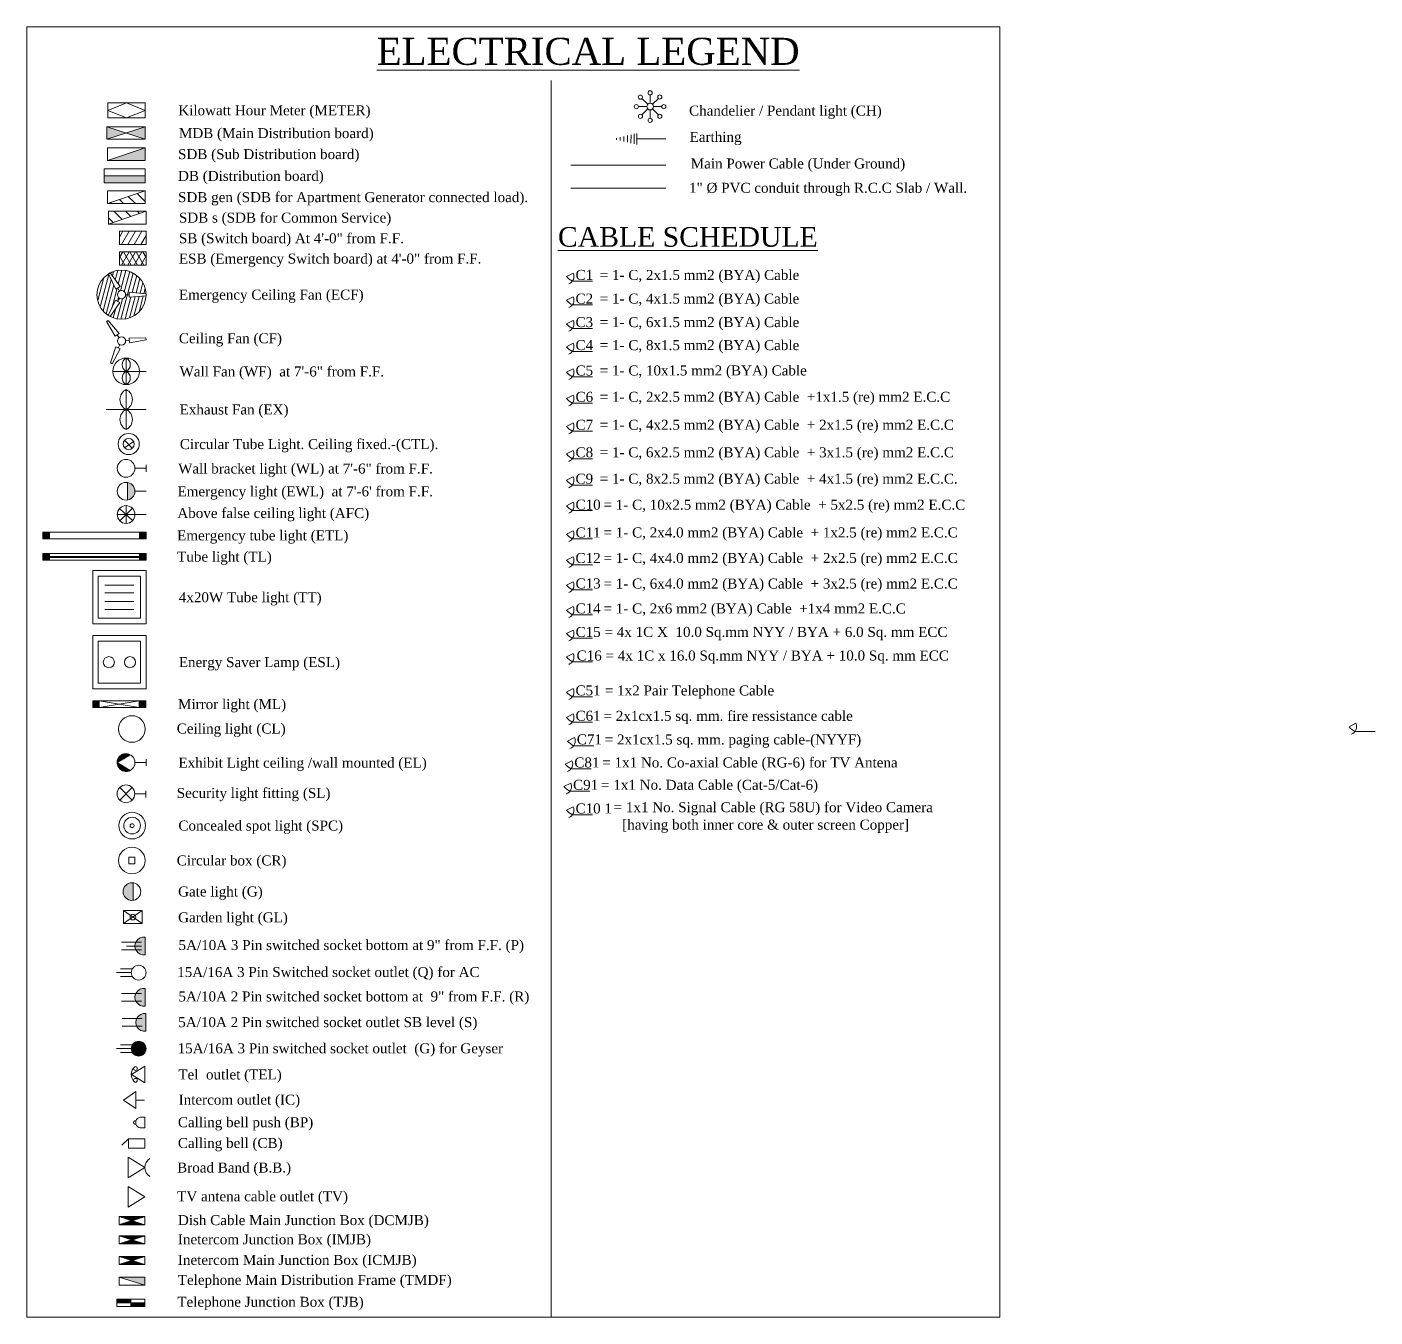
# Model space of a CAD drawing. Header units: inches. Extents: x 845 to 17085, y 908 to 10810.
# Drawn here: x 16275 to 17085, y 9425 to 10200 of the extents above; entities that cross this region are included whole.
import ezdxf

# ---------------------------------------------------------------- set-up
doc = ezdxf.new("R2010")
doc.units = ezdxf.units.IN
doc.header["$LTSCALE"] = 15
doc.header["$MEASUREMENT"] = 0
doc.linetypes.add('HIDDEN', pattern=[0.375, 0.25, -0.125])
for name, color, linetype, lineweight in [('E. Fixture', 6, 'Continuous', 20), ('ETEXT', 152, 'Continuous', 5), ('G-FIX', 4, 'Continuous', 9), ('HATCH', 251, 'Continuous', 5), ('L-TXT', 255, 'Continuous', 9)]:
    doc.layers.add(name, color=color, linetype=linetype, lineweight=lineweight)
doc.styles.add('JASIM', font='times.ttf')

# ---------------------------------------------------------------- blocks, each defined once
blk = doc.blocks.new('hh')
at = {"layer": 'E. Fixture', "lineweight": 15}
h = blk.add_hatch(dxfattribs=at)
h.set_pattern_fill('ANSI31', color=256, style=0)
h.set_pattern_definition([(45, (-3.09985, 2.43314), (-0.088388348, 0.088388348), [])])
h.paths.add_polyline_path([(805.52, 250.04), (797.86, 247.57), (813.18, 247.57)])
h.paths.add_polyline_path([(813.18, 252.51), (797.86, 252.51), (805.52, 250.04)])
for points in [[(813.18, 252.51), (805.52, 250.04), (797.86, 252.51)], [(813.18, 247.57), (805.52, 250.04), (797.86, 247.57)]]:
    blk.add_lwpolyline(points, dxfattribs=at)
blk.add_lwpolyline([(797.86, 252.51), (813.18, 252.51), (813.18, 247.57), (797.86, 247.57)], close=True, dxfattribs=at)
blk = doc.blocks.new('kk')
at = {"layer": 'E. Fixture', "lineweight": 15}
h = blk.add_hatch(dxfattribs=at)
h.set_pattern_fill('ANSI31', color=256, style=0)
h.paths.add_polyline_path([(804.9, 220.72), (804.9, 222.87), (796.52, 222.87), (796.52, 220.72)])
h = blk.add_hatch(dxfattribs=at)
h.set_pattern_fill('ANSI31', color=256, style=0)
h.paths.add_polyline_path([(813.27, 218.58), (813.27, 220.72), (804.9, 220.72), (804.9, 218.58)])
for p, q in [((813.27, 220.72), (796.52, 220.72)), ((804.9, 222.87), (804.9, 218.58))]:
    blk.add_line(p, q, dxfattribs=at)
blk.add_lwpolyline([(796.52, 222.87), (813.27, 222.87), (813.27, 218.58), (796.52, 218.58)], close=True, dxfattribs=at)
blk = doc.blocks.new('82')
at = {"layer": 'E. Fixture'}
for p, q in [((1444.82, -4136.61), (1444.82, -4145.99)), ((1452.32, -4141.3), (1444.82, -4136.61)), ((1452.32, -4141.3), (1444.82, -4145.99))]:
    blk.add_line(p, q, dxfattribs=at)
blk = doc.blocks.new('122')
at = {"layer": 'E. Fixture'}
for p, q in [((27132.17, -3865.78), (27130.89, -3865.78)), ((27132.17, -3870.54), (27132.17, -3865.78)), ((27132.17, -3870.54), (27130.89, -3870.54))]:
    blk.add_line(p, q, dxfattribs=at)
for centre, radius, start, end in [((27127.94, -3868.15), 0.782, 69.6947, 293.2018), ((27130.55, -3868.16), 2.41, 81.89167, 278.10833)]:
    blk.add_arc(centre, radius, start, end, dxfattribs=at)
blk = doc.blocks.new('205')
at = {"layer": 'E. Fixture'}
for p, q in [((27100.62, -3883.85), (27107.93, -3883.85)), ((27100.62, -3883.85), (27100.62, -3888.02)), ((27110.88, -3886.8), (27107.93, -3883.85)), ((27107.93, -3888.02), (27107.93, -3883.85)), ((27100.62, -3888.02), (27107.93, -3888.02))]:
    blk.add_line(p, q, dxfattribs=at)
blk = doc.blocks.new('25')
at = {"layer": 'E. Fixture'}
for p, q in [((27123.97, -3857.76), (27129.6, -3853.92)), ((27129.6, -3853.92), (27129.6, -3861.59)), ((27123.97, -3857.76), (27129.6, -3861.59)), ((27133.46, -3857.76), (27129.6, -3857.76))]:
    blk.add_line(p, q, dxfattribs=at)
blk = doc.blocks.new('L4')
at = {"layer": 'E. Fixture'}
for radius in [8, 8, 5, 1.17]:
    blk.add_circle((39232.56, 28184.17), radius, dxfattribs=at)
blk = doc.blocks.new('05')
at = {"layer": 'E. Fixture'}
blk.add_hatch(color=256, dxfattribs=at).paths.add_polyline_path([(27124.32, -3822.56), (27124.32, -3814.56, 1.138442)])
for p, q in [((27124.32, -3822.56), (27124.32, -3814.56)), ((27122.65, -3816.83), (27113.67, -3816.83)), ((27122.65, -3820.28), (27113.67, -3820.28)), ((27122.65, -3818.56), (27115.97, -3818.56))]:
    blk.add_line(p, q, dxfattribs=at)
blk.add_arc((27123.8, -3818.56), 4.03, 82.59172, 277.40828, dxfattribs=at)
blk = doc.blocks.new('10')
at = {"layer": 'E. Fixture'}
blk.add_hatch(color=256, dxfattribs=at).paths.add_polyline_path([(27132.13, -3831.38), (27132.13, -3823.38, 1.138442)])
for p, q in [((27130.46, -3825.65), (27121.48, -3825.65)), ((27132.13, -3831.38), (27132.13, -3823.38)), ((27130.46, -3829.1), (27121.48, -3829.1))]:
    blk.add_line(p, q, dxfattribs=at)
blk.add_arc((27131.61, -3827.38), 4.03, 82.59172, 277.40828, dxfattribs=at)
blk = doc.blocks.new('gg')
at = {"layer": 'E. Fixture', "lineweight": 15}
blk.add_hatch(color=256, dxfattribs=at).paths.add_polyline_path([(813.18, 353.14, 1), (804.27, 353.14, 1)])
for p, q in [((804.27, 353.14), (795.46, 353.14)), ((804.86, 355.44), (797.88, 355.44)), ((804.86, 350.84), (797.88, 350.84))]:
    blk.add_line(p, q, dxfattribs=at)
blk.add_circle((808.72, 353.14), 4.46, dxfattribs=at)
blk = doc.blocks.new('ty')
at = {"layer": 'E. Fixture'}
for p, q in [((26271.05, -3659.09), (26277.05, -3655.34)), ((26277.05, -3662.84), (26277.05, -3655.34)), ((26271.05, -3659.09), (26277.05, -3662.84))]:
    blk.add_line(p, q, dxfattribs=at)
for centre in [(26272.88, -3656.43), (26272.88, -3661.74)]:
    blk.add_circle(centre, 0.844, dxfattribs=at)
blk.add_arc((26275.48, -3659.09), 4.5, 130.01966, 229.98034, dxfattribs=at)
blk = doc.blocks.new('69582')
at = {"layer": 'HATCH'}
for p, q in [((1428.68, -3959.17), (1452.68, -3959.17)), ((1428.68, -3983.17), (1428.68, -3959.17)), ((1452.68, -3959.17), (1452.68, -3983.17)), ((1431.18, -3961.67), (1450.18, -3961.67)), ((1431.18, -3980.67), (1431.18, -3961.67)), ((1450.18, -3961.67), (1450.18, -3980.67)), ((1452.68, -3983.17), (1428.68, -3983.17)), ((1450.18, -3980.67), (1431.18, -3980.67))]:
    blk.add_line(p, q, dxfattribs=at)
blk = doc.blocks.new('oo')
at = {"layer": 'E. Fixture', "lineweight": 15}
for p, q in [((755.23, 589.1), (809.18, 589.1)), ((755.23, 589.03), (809.18, 589.03)), ((755.23, 588.97), (809.18, 588.97)), ((755.23, 588.9), (809.18, 588.9)), ((755.23, 588.77), (809.18, 588.77)), ((755.23, 588.63), (809.18, 588.63)), ((755.23, 588.57), (809.18, 588.57)), ((755.23, 588.5), (809.18, 588.5)), ((755.23, 588.43), (809.18, 588.43)), ((755.23, 588.43), (809.18, 588.43))]:
    blk.add_line(p, q, dxfattribs=at)
at = {"layer": 'E. Fixture', "color": 5, "lineweight": 15}
blk.add_lwpolyline([(751.23, 590.77), (813.18, 590.77), (813.18, 586.76), (751.23, 586.76), (751.23, 590.77)], dxfattribs=at)
at = {"layer": 'HATCH', "lineweight": 15}
for points in [[(751.23, 590.77), (755.23, 590.77), (755.23, 586.76), (751.23, 586.76)], [(751.56, 590.43), (754.89, 590.43), (754.89, 587.1), (751.56, 587.1)], [(751.89, 590.1), (754.56, 590.1), (754.56, 587.43), (751.89, 587.43)], [(752.23, 589.77), (754.23, 589.77), (754.23, 587.76), (752.23, 587.76)], [(752.56, 589.43), (753.89, 589.43), (753.89, 588.1), (752.56, 588.1)], [(752.89, 589.1), (753.56, 589.1), (753.56, 588.43), (752.89, 588.43)], [(813.18, 590.77), (809.18, 590.77), (809.18, 586.76), (813.18, 586.76)], [(812.85, 590.43), (809.51, 590.43), (809.51, 587.1), (812.85, 587.1)], [(812.52, 590.1), (809.85, 590.1), (809.85, 587.43), (812.52, 587.43)], [(812.18, 589.77), (810.18, 589.77), (810.18, 587.76), (812.18, 587.76)], [(811.85, 589.43), (810.52, 589.43), (810.52, 588.1), (811.85, 588.1)], [(811.52, 589.1), (810.85, 589.1), (810.85, 588.43), (811.52, 588.43)]]:
    blk.add_lwpolyline(points, close=True, dxfattribs=at)
blk = doc.blocks.new('S')
at = {"layer": 'E. Fixture'}
for p, q in [((27102.5, -3564.5), (27101.4, -3580.7)), ((27104.4, -3564.5), (27102.5, -3564.5)), ((27104.4, -3564.5), (27106.1, -3580.6)), ((27082.5, -3599), (27095.8, -3589.7)), ((27095.8, -3589.7), (27098.2, -3593.8)), ((27106.1, -3580.6), (27101.4, -3580.7)), ((27103.5, -3584.1), (27103.5, -3580.7)), ((27111.1, -3589.7), (27108.7, -3593.8)), ((27124.4, -3599), (27111.1, -3589.7)), ((27082.5, -3599), (27083.5, -3600.7)), ((27083.5, -3600.7), (27098.2, -3593.8)), ((27100, -3590.1), (27097, -3591.8)), ((27106.9, -3590.1), (27109.9, -3591.8)), ((27123.4, -3600.7), (27108.7, -3593.8)), ((27124.4, -3599), (27123.4, -3600.7))]:
    blk.add_line(p, q, dxfattribs=at)
blk.add_circle((27103.5, -3588.1), 3.94, dxfattribs=at)
blk = doc.blocks.new('14')
at = {"layer": 'E. Fixture'}
for p, q in [((26233.99, -3909.11), (26233.99, -3891.11)), ((26224.99, -3900.11), (26242.99, -3900.11))]:
    blk.add_line(p, q, dxfattribs=at)
for centre, start, end in [((26229.49, -3902.36), 26.56402, 153.43598), ((26238.49, -3902.36), 26.56402, 153.43598), ((26229.49, -3897.86), 206.56402, 333.43598), ((26238.49, -3897.86), 206.56402, 333.43598)]:
    blk.add_arc(centre, 5.03, start, end, dxfattribs=at)
blk = doc.blocks.new('587')
at = {"layer": 'E. Fixture', "color": 252}
for p, q in [((26785.78, -3108.94), (26791.67, -3103.53)), ((26791.56, -3109.07), (26785.9, -3103.41)), ((26788.73, -3110.24), (26788.73, -3102.24)), ((26784.73, -3106.24), (26792.73, -3106.24))]:
    blk.add_line(p, q, dxfattribs=at)
at = {"layer": 'E. Fixture'}
blk.add_line((26792.73, -3106.24), (26797.73, -3106.24), dxfattribs=at)
blk.add_circle((26788.73, -3106.24), 4, dxfattribs=at)
blk = doc.blocks.new('tu')
at = {"layer": 'E. Fixture'}
for p, q in [((27127.2, -3640.35), (27127.2, -3628.35)), ((27121.06, -3634.35), (27118.26, -3634.35)), ((27133.2, -3634.35), (27121.2, -3634.35))]:
    blk.add_line(p, q, dxfattribs=at)
blk.add_circle((27127.2, -3634.35), 6, dxfattribs=at)
for centre, start, end in [((27128.7, -3631.35), 116.56402, 243.43598), ((27125.7, -3631.35), 296.56402, 63.43598), ((27128.7, -3637.35), 116.56402, 243.43598), ((27125.7, -3637.35), 296.56402, 63.43598)]:
    blk.add_arc(centre, 3.35, start, end, dxfattribs=at)
blk = doc.blocks.new('C')
at = {"layer": 'E. Fixture'}
blk.add_hatch(color=256, dxfattribs=at).paths.add_polyline_path([(27131.11, -3595.1), (27140.34, -3595.1), (27140.34, -3591.94)])
blk.add_line((27140.34, -3591.94), (27131.11, -3595.1), dxfattribs=at)
blk.add_lwpolyline([(27131.11, -3591.94), (27140.34, -3591.94), (27140.34, -3595.1), (27131.11, -3595.1), (27131.11, -3591.94)], dxfattribs=at)
blk = doc.blocks.new('02')
at = {"layer": 'E. Fixture', "lineweight": 5}
h = blk.add_hatch(dxfattribs=at)
h.set_pattern_fill('ANSI31', color=256, scale=20, angle=90, style=0)
h.set_pattern_definition([(135, (24854.75, 29892.603), (-1.76776695, -1.76776695), [])])
h.paths.add_polyline_path([(39229.64, 28526.87), (39229.64, 28523), (39240.91, 28526.87)])
at = {"layer": 'E. Fixture'}
blk.add_line((39240.91, 28526.87), (39229.64, 28523), dxfattribs=at)
blk.add_lwpolyline([(39229.64, 28526.87), (39240.91, 28526.87), (39240.91, 28523), (39229.64, 28523), (39229.64, 28526.87)], dxfattribs=at)
blk = doc.blocks.new('98')
at = {"layer": 'E. Fixture', "lineweight": 5}
h = blk.add_hatch(dxfattribs=at)
h.set_pattern_fill('ANSI31', color=251, scale=20, angle=90, style=0)
h.set_pattern_definition([(135, (24852.4953, 29864.744), (-1.76776695, -1.76776695), [])])
h.paths.add_polyline_path([(39240.91, 28545.31), (39240.91, 28549.18), (39229.64, 28545.31)])
at = {"layer": 'E. Fixture'}
blk.add_line((39240.91, 28549.18), (39229.64, 28545.31), dxfattribs=at)
blk.add_lwpolyline([(39229.64, 28549.18), (39240.91, 28549.18), (39240.91, 28545.31), (39229.64, 28545.31), (39229.64, 28549.18)], dxfattribs=at)
blk = doc.blocks.new('2')
at = {"layer": 'E. Fixture'}
blk.add_hatch(color=256, dxfattribs=at).paths.add_polyline_path([(27131.11, -3604.57), (27131.11, -3606.15), (27140.34, -3606.15), (27140.34, -3604.57)])
blk.add_line((27140.34, -3604.57), (27131.11, -3604.57), dxfattribs=at)
blk.add_lwpolyline([(27131.11, -3602.99), (27140.34, -3602.99), (27140.34, -3606.15), (27131.11, -3606.15), (27131.11, -3602.99)], dxfattribs=at)
blk = doc.blocks.new('L')
at = {"layer": 'E. Fixture'}
for p, q in [((27133.81, -3573.08), (27130.06, -3574.58)), ((27130.06, -3574.58), (27133.81, -3576.08)), ((27137.56, -3574.58), (27133.81, -3573.08)), ((27133.81, -3576.08), (27137.56, -3574.58))]:
    blk.add_line(p, q, dxfattribs=at)
blk.add_lwpolyline([(27130.06, -3573.08), (27137.56, -3573.08), (27137.56, -3576.08), (27130.06, -3576.08), (27130.06, -3573.08)], dxfattribs=at)
blk = doc.blocks.new('P')
at = {"layer": 'E. Fixture'}
h = blk.add_hatch(color=256, dxfattribs=at)
h.paths.add_polyline_path([(27133.98, -3585.76), (27139.76, -3587.62), (27139.76, -3583.91)])
h.paths.add_polyline_path([(27133.98, -3585.76), (27128.2, -3583.91), (27128.2, -3587.62)])
for p, q in [((27139.76, -3583.91), (27128.2, -3587.62)), ((27128.2, -3583.91), (27139.76, -3587.62))]:
    blk.add_line(p, q, dxfattribs=at)
blk.add_lwpolyline([(27128.2, -3583.91), (27139.76, -3583.91), (27139.76, -3587.62), (27128.2, -3587.62), (27128.2, -3583.91)], dxfattribs=at)
blk = doc.blocks.new('E2')
at = {"layer": 'E. Fixture', "color": 252}
for p, q in [((27081.9, -4056.14), (27081.9, -4056.89)), ((27083.51, -4055.75), (27083.52, -4057.26)), ((27085.13, -4055.36), (27085.14, -4057.62)), ((27086.74, -4054.97), (27086.76, -4057.99)), ((27088.36, -4054.58), (27088.38, -4058.35)), ((27089.79, -4054.24), (27089.82, -4058.68)), ((27091.05, -4053.93), (27091.08, -4058.96)), ((27104.1, -4056.35), (27091.06, -4056.45))]:
    blk.add_line(p, q, dxfattribs=at)
blk = doc.blocks.new('2635')
at = {"layer": 'E. Fixture'}
for p, q in [((1426.94, -4198.39), (1424.29, -4195.74)), ((1428, -4197.95), (1428, -4194.2)), ((1429.06, -4198.39), (1431.71, -4195.74)), ((1426.5, -4199.45), (1422.76, -4199.45)), ((1424.3, -4203.16), (1426.94, -4200.51)), ((1428, -4204.69), (1428, -4200.95)), ((1431.71, -4203.16), (1429.06, -4200.51)), ((1433.25, -4199.45), (1429.5, -4199.45))]:
    blk.add_line(p, q, dxfattribs=at)
for centre, radius in [((1423.62, -4195.17), 0.938), ((1428, -4193.26), 0.938), ((1432.37, -4195.08), 0.938), ((1421.82, -4199.45), 0.938), ((1423.63, -4203.82), 0.938), ((1428, -4199.45), 1.5), ((1432.37, -4203.82), 0.938), ((1434.18, -4199.45), 0.938), ((1428, -4205.63), 0.938)]:
    blk.add_circle(centre, radius, dxfattribs=at)

msp = doc.modelspace()

# ---------------------------------------------------------------- hatches: boundary and pattern name
at = {"layer": 'E. Fixture', "lineweight": 5}
h = msp.add_hatch(dxfattribs=at)
h.set_pattern_fill('ANSI31', color=256, scale=26.668912, angle=15, style=0)
h.set_pattern_definition([(60, (-54500.6454, 17507.455), (-2.88699442, 1.666807), [])])
h.paths.add_polyline_path([(16330.91, 10069.16), (16346.91, 10069.16), (16346.91, 10077.17), (16330.91, 10077.17)])
h = msp.add_hatch(dxfattribs=at)
h.set_pattern_fill('ANSI31', color=256, scale=26.668912, angle=15, style=0)
h.set_pattern_definition([(120, (87178.459, 17495.1637), (2.88699442, 1.666807), [])])
h.paths.add_polyline_path([(16346.91, 10056.87), (16330.91, 10056.87), (16330.91, 10064.87), (16346.91, 10064.87)])
h = msp.add_hatch(dxfattribs=at)
h.set_pattern_fill('ANSI31', color=256, scale=26.668912, angle=15, style=0)
h.set_pattern_definition([(60, (-54500.6454, 17495.1637), (-2.88699442, 1.666807), [])])
h.paths.add_polyline_path([(16330.91, 10056.87), (16346.91, 10056.87), (16346.91, 10064.87), (16330.91, 10064.87)])
h = msp.add_hatch(dxfattribs=at)
h.set_pattern_fill('ANSI31', color=154, scale=18.751579, angle=30, style=0)
h.set_pattern_definition([(75, (-426.0788, 11819.0132), (-2.2640793, 0.6066582), [])])
h.paths.add_polyline_path([(16325.39, 10052.18), (16331.3, 10043.95), (16329.87, 10043.11), (16330.95, 10041.22, -0.57735), (16334.63, 10039.07), (16336.81, 10039.06), (16336.81, 10040.57), (16346.91, 10039.63, 0.549835)])
h.paths.add_polyline_path([(16346.9, 10038.4), (16336.81, 10037.61), (16336.81, 10039.06), (16334.63, 10039.07, -0.57735), (16330.93, 10036.95), (16329.83, 10035.07), (16331.08, 10034.33), (16325.28, 10026.04, 0.549855)])
h.paths.add_polyline_path([(16330.93, 10036.95, -0.266869), (16329.71, 10039.08, -0.26903), (16330.95, 10041.22), (16329.87, 10043.11), (16328.74, 10042.45), (16324.32, 10051.57, 0.257886), (16317.42, 10039.08, 0.255723), (16324.22, 10026.66), (16328.53, 10035.84), (16329.83, 10035.07)])
for color, points in [(154, [(16340.24, 9920.96, 0.372313), (16335.68, 9926.24), (16335.68, 9915.69, 0.372313)]), (256, [(16333.13, 9680.39, 0.457394), (16339.23, 9675.11), (16339.23, 9685.67, 0.457394)]), (256, [(16346.12, 9448.76), (16330.8, 9448.76), (16346.12, 9443.83)])]:
    msp.add_hatch(color=color, dxfattribs=at).paths.add_polyline_path(points)
h = msp.add_hatch(dxfattribs=at)
h.set_pattern_fill('ANSI31', color=256, style=0)
h.set_pattern_definition([(45, (15533.72552, 9250.7745), (-0.088388348, 0.088388348), [])])
h.paths.add_polyline_path([(16337.46, 9762.62, 0.568998), (16329.57, 9757.94)])
h.paths.add_polyline_path([(16329.57, 9757.94, 0.568998), (16337.46, 9753.25)])

# ---------------------------------------------------------------- linework, layer by layer
at = {"layer": 'E. Fixture', "color": 4}
for p, q in [((16275.36, 10199.96), (16859.9, 10199.96)), ((16859.9, 10199.96), (16859.9, 9424.75)), ((16859.9, 9424.75), (16275.36, 9424.75))]:
    msp.add_line(p, q, dxfattribs=at)
at = {"layer": 'E. Fixture', "color": 5, "linetype": 'HIDDEN', "lineweight": 5, "ltscale": 55}
msp.add_line((16659.34, 10116.98), (16602.21, 10116.98), dxfattribs=at)
at = {"layer": 'E. Fixture', "color": 7, "linetype": 'HIDDEN', "lineweight": 5, "ltscale": 55}
msp.add_line((16659.34, 10103.16), (16602.21, 10103.16), dxfattribs=at)
at = {"layer": 'E. Fixture', "lineweight": 5}
for p, q in [((16339.44, 9950.89), (16333.99, 9947.12)), ((16334.06, 9951.62), (16338.61, 9946.77)), ((16340.24, 9934.74), (16346.91, 9934.74)), ((16346.91, 9932.72), (16346.91, 9936.76)), ((16335.68, 9926.24), (16335.68, 9915.69)), ((16340.24, 9920.96), (16346.91, 9920.96)), ((16322.24, 9864.61), (16339.57, 9864.61)), ((16322.24, 9864.61), (16339.57, 9864.61)), ((16322.24, 9859.96), (16339.57, 9859.96)), ((16322.24, 9859.96), (16339.57, 9859.96)), ((16322.24, 9854.73), (16339.57, 9854.73)), ((16322.24, 9854.73), (16339.57, 9854.73)), ((16322.24, 9849.98), (16339.57, 9849.98)), ((16322.24, 9849.98), (16339.57, 9849.98)), ((16318.85, 9791.08), (16342.85, 9795.08)), ((16318.85, 9795.08), (16342.85, 9791.08)), ((16329.57, 9757.94), (16337.46, 9762.62)), ((16329.57, 9757.94), (16337.46, 9753.25)), ((16340.24, 9757.94), (16346.91, 9757.94)), ((16346.91, 9755.92), (16346.91, 9759.96)), ((16340.19, 9739.15), (16346.85, 9739.15)), ((16346.85, 9736.99), (16346.85, 9741.03)), ((16339.23, 9685.67), (16339.23, 9675.11)), ((16344.56, 9661.16), (16333.47, 9668.98)), ((16344.56, 9668.98), (16333.47, 9661.16)), ((16337.99, 9631.71), (16329.18, 9631.71)), ((16338.59, 9634.01), (16331.61, 9634.01)), ((16338.59, 9629.41), (16331.61, 9629.41)), ((16336.12, 9520.83), (16336.12, 9508.33)), ((16346.12, 9514.58), (16336.12, 9520.83)), ((16346.12, 9514.58), (16336.12, 9508.33)), ((16330.8, 9448.76), (16346.12, 9443.83))]:
    msp.add_line(p, q, dxfattribs=at)
at = {"layer": 'E. Fixture', "color": 252, "lineweight": 5}
for p, q in [((16338.62, 9742.92), (16331.08, 9735.38)), ((16331.08, 9742.92), (16338.62, 9735.38))]:
    msp.add_line(p, q, dxfattribs=at)
at = {"layer": 'E. Fixture', "lineweight": 5}
for points in [[(16330.91, 10077.17), (16346.91, 10077.17), (16346.91, 10069.16), (16330.91, 10069.16)], [(16330.91, 10064.87), (16346.91, 10064.87), (16346.91, 10056.87), (16330.91, 10056.87)], [(16336.62, 9701.16), (16340.23, 9701.16), (16340.23, 9697.02), (16336.62, 9697.02)], [(16333.47, 9668.98), (16333.47, 9661.16), (16344.56, 9661.16), (16344.56, 9668.98)], [(16330.8, 9448.76), (16346.12, 9448.76), (16346.12, 9443.83), (16330.8, 9443.83)]]:
    msp.add_lwpolyline(points, close=True, dxfattribs=at)
at = {"layer": 'E. Fixture', "color": 5, "lineweight": 5}
msp.add_lwpolyline([(16284.95, 9896.41), (16346.91, 9896.41), (16346.91, 9892.41), (16284.95, 9892.41), (16284.95, 9896.41)], dxfattribs=at)
at = {"layer": 'E. Fixture', "color": 252, "lineweight": 5}
for points in [[(16314.85, 9795.08), (16318.85, 9795.08), (16318.85, 9791.08), (16314.85, 9791.08)], [(16315.18, 9794.75), (16318.52, 9794.75), (16318.52, 9791.42), (16315.18, 9791.42)], [(16315.52, 9794.42), (16318.18, 9794.42), (16318.18, 9791.75), (16315.52, 9791.75)], [(16315.85, 9794.08), (16317.85, 9794.08), (16317.85, 9792.08), (16315.85, 9792.08)], [(16316.18, 9793.75), (16317.52, 9793.75), (16317.52, 9792.42), (16316.18, 9792.42)], [(16316.52, 9793.42), (16317.18, 9793.42), (16317.18, 9792.75), (16316.52, 9792.75)], [(16346.85, 9795.08), (16342.85, 9795.08), (16342.85, 9791.08), (16346.85, 9791.08)], [(16346.52, 9794.75), (16343.19, 9794.75), (16343.19, 9791.42), (16346.52, 9791.42)], [(16346.19, 9794.42), (16343.52, 9794.42), (16343.52, 9791.75), (16346.19, 9791.75)], [(16345.85, 9794.08), (16343.85, 9794.08), (16343.85, 9792.08), (16345.85, 9792.08)], [(16345.52, 9793.75), (16344.19, 9793.75), (16344.19, 9792.42), (16345.52, 9792.42)], [(16345.19, 9793.42), (16344.52, 9793.42), (16344.52, 9792.75), (16345.19, 9792.75)]]:
    msp.add_lwpolyline(points, close=True, dxfattribs=at)
msp.add_lwpolyline([(16314.85, 9795.08), (16346.85, 9795.08), (16346.85, 9791.08), (16314.85, 9791.08), (16314.85, 9795.08)], dxfattribs=at)
at = {"layer": 'E. Fixture', "color": 154, "lineweight": 5}
msp.add_circle((16332.17, 10039.08), 14.75, dxfattribs=at)
at = {"layer": 'E. Fixture', "lineweight": 5}
for centre, radius in [((16336.49, 9949.34), 6.33), ((16336.49, 9949.34), 3.33), ((16334.91, 9934.74), 5.33), ((16334.91, 9920.96), 5.33), ((16324.57, 9818.26), 3.34), ((16337.24, 9818.26), 3.34), ((16338.42, 9778.11), 8), ((16334.91, 9757.94), 5.33), ((16334.85, 9739.15), 5.33), ((16338.42, 9699.09), 8), ((16338.46, 9680.39), 5.33), ((16339.01, 9665.07), 1.72), ((16342.45, 9631.71), 4.46)]:
    msp.add_circle(centre, radius, dxfattribs=at)
msp.add_arc((16352.37, 9514.58), 6.25, 120, 240, dxfattribs=at)
at = {"layer": 'ETEXT', "lineweight": 5}
for p, q in [((16599.5, 10050), (16603.6, 10052.04)), ((16603.1, 10047.17), (16615.14, 10047.17)), ((16599.5, 10035.73), (16603.6, 10037.78)), ((16603.1, 10032.91), (16615.14, 10032.91)), ((16599.5, 10021.63), (16603.6, 10023.67)), ((16603.1, 10018.8), (16615.14, 10018.8)), ((16599.5, 10007.82), (16603.6, 10009.87)), ((16603.1, 10005), (16615.14, 10005)), ((16599.5, 9992.55), (16603.6, 9994.6)), ((16603.1, 9989.73), (16615.14, 9989.73)), ((16599.5, 9976.73), (16603.6, 9978.78)), ((16603.1, 9973.91), (16615.14, 9973.91)), ((16599.5, 9959.94), (16603.6, 9961.98)), ((16603.1, 9957.11), (16615.14, 9957.11)), ((16599.5, 9943.37), (16603.6, 9945.41)), ((16603.1, 9940.54), (16615.14, 9940.54)), ((16599.5, 9927.54), (16603.6, 9929.59)), ((16603.1, 9924.72), (16615.14, 9924.72)), ((16599.5, 9912.26), (16603.6, 9914.31)), ((16603.1, 9909.44), (16615.14, 9909.44)), ((16599.5, 9895.21), (16603.6, 9897.26)), ((16603.1, 9892.39), (16615.14, 9892.39)), ((16599.5, 9879.58), (16603.6, 9881.63)), ((16603.1, 9876.76), (16615.14, 9876.76)), ((16599.5, 9864.59), (16603.6, 9866.63)), ((16603.1, 9861.76), (16615.14, 9861.76)), ((16599.5, 9849.6), (16603.6, 9851.65)), ((16603.1, 9846.78), (16615.14, 9846.78)), ((16599.5, 9835.51), (16603.6, 9837.55)), ((16603.1, 9832.68), (16615.14, 9832.68)), ((16599.5, 9821.38), (16603.6, 9823.42)), ((16603.1, 9818.55), (16615.14, 9818.55)), ((16599.5, 9800.33), (16603.6, 9802.37)), ((16603.1, 9797.5), (16615.14, 9797.5)), ((16599.5, 9785.07), (16603.6, 9787.12)), ((16603.1, 9782.25), (16615.14, 9782.25)), ((16600.25, 9770.88), (16604.34, 9772.93)), ((16603.85, 9768.06), (16615.89, 9768.06)), ((16598.76, 9757.02), (16602.85, 9759.07)), ((16602.35, 9754.2), (16614.4, 9754.2)), ((16598.01, 9743.58), (16602.1, 9745.62)), ((16601.6, 9740.75), (16613.65, 9740.75)), ((16599.5, 9729.38), (16603.6, 9731.43)), ((16603.1, 9726.56), (16615.14, 9726.56))]:
    msp.add_line(p, q, dxfattribs=at)
at = {"layer": 'ETEXT', "color": 7, "lineweight": 5}
for p, q in [((17069.75, 9779.47), (17073.84, 9781.51)), ((17073.34, 9776.64), (17085.39, 9776.64))]:
    msp.add_line(p, q, dxfattribs=at)
at = {"layer": 'ETEXT', "lineweight": 5}
for centre, radius, start, end in [((16608.6, 10057.87), 12.03, 220.89218, 242.80254), ((16599.36, 10050.02), 4.7, 288.72244, 25.57869), ((16599.36, 10035.75), 4.7, 288.72244, 25.57869), ((16608.6, 10043.61), 12.03, 220.89218, 242.80254), ((16608.6, 10029.5), 12.03, 220.89218, 242.80254), ((16599.36, 10021.65), 4.7, 288.72244, 25.57869), ((16608.6, 10015.7), 12.03, 220.89218, 242.80254), ((16599.36, 10007.84), 4.7, 288.72244, 25.57869), ((16608.6, 10000.43), 12.03, 220.89218, 242.80254), ((16599.36, 9992.57), 4.7, 288.72244, 25.57869), ((16608.6, 9984.61), 12.03, 220.89218, 242.80254), ((16599.36, 9976.75), 4.7, 288.72244, 25.57869), ((16608.6, 9967.81), 12.03, 220.89218, 242.80254), ((16599.36, 9959.96), 4.7, 288.72244, 25.57869), ((16608.6, 9951.24), 12.03, 220.89218, 242.80254), ((16599.36, 9943.38), 4.7, 288.72244, 25.57869), ((16608.6, 9935.42), 12.03, 220.89218, 242.80254), ((16599.36, 9927.56), 4.7, 288.72244, 25.57869), ((16608.6, 9920.14), 12.03, 220.89218, 242.80254), ((16599.36, 9912.28), 4.7, 288.72244, 25.57869), ((16608.6, 9903.09), 12.03, 220.89218, 242.80254), ((16599.36, 9895.23), 4.7, 288.72244, 25.57869), ((16608.6, 9887.46), 12.03, 220.89218, 242.80254), ((16599.36, 9879.6), 4.7, 288.72244, 25.57869), ((16599.36, 9864.6), 4.7, 288.72244, 25.57869), ((16608.6, 9872.46), 12.03, 220.89218, 242.80254), ((16599.36, 9849.62), 4.7, 288.72244, 25.57869), ((16608.6, 9857.48), 12.03, 220.89218, 242.80254), ((16608.6, 9843.39), 12.03, 220.89218, 242.80254), ((16599.36, 9835.53), 4.7, 288.72244, 25.57869), ((16608.6, 9829.25), 12.03, 220.89218, 242.80254), ((16599.36, 9821.4), 4.7, 288.72244, 25.57869), ((16599.36, 9800.35), 4.7, 288.72244, 25.57869), ((16608.6, 9808.2), 12.03, 220.89218, 242.80254), ((16608.6, 9792.95), 12.03, 220.89218, 242.80254), ((16599.36, 9785.09), 4.7, 288.72244, 25.57869), ((16609.35, 9778.76), 12.03, 220.89218, 242.80254), ((16600.11, 9770.9), 4.7, 288.72244, 25.57869), ((16607.85, 9764.9), 12.03, 220.89218, 242.80254), ((16598.61, 9757.04), 4.7, 288.72244, 25.57869), ((16597.87, 9743.59), 4.7, 288.72244, 25.57869), ((16607.1, 9751.45), 12.03, 220.89218, 242.80254), ((16608.6, 9737.26), 12.03, 220.89218, 242.80254), ((16599.36, 9729.4), 4.7, 288.72244, 25.57869)]:
    msp.add_arc(centre, radius, start, end, dxfattribs=at)
at = {"layer": 'ETEXT', "color": 7, "lineweight": 5}
for centre, radius, start, end in [((17078.84, 9787.34), 12.03, 220.89218, 242.80254), ((17069.6, 9779.48), 4.7, 288.72244, 25.57869)]:
    msp.add_arc(centre, radius, start, end, dxfattribs=at)
at = {"layer": 'G-FIX', "lineweight": 5}
msp.add_line((16275.36, 10199.96), (16275.36, 9424.75), dxfattribs=at)
at = {"layer": 'HATCH', "lineweight": 5}
for points in [[(16284.95, 9896.41), (16288.95, 9896.41), (16288.95, 9892.41), (16284.95, 9892.41)], [(16285.29, 9896.07), (16288.62, 9896.07), (16288.62, 9892.74), (16285.29, 9892.74)], [(16285.62, 9895.74), (16288.29, 9895.74), (16288.29, 9893.07), (16285.62, 9893.07)], [(16285.95, 9895.41), (16287.95, 9895.41), (16287.95, 9893.41), (16285.95, 9893.41)], [(16286.29, 9895.07), (16287.62, 9895.07), (16287.62, 9893.74), (16286.29, 9893.74)], [(16286.62, 9894.74), (16287.29, 9894.74), (16287.29, 9894.07), (16286.62, 9894.07)], [(16346.91, 9896.41), (16342.91, 9896.41), (16342.91, 9892.41), (16346.91, 9892.41)], [(16346.57, 9896.07), (16343.24, 9896.07), (16343.24, 9892.74), (16346.57, 9892.74)], [(16346.24, 9895.74), (16343.57, 9895.74), (16343.57, 9893.07), (16346.24, 9893.07)], [(16345.91, 9895.41), (16343.91, 9895.41), (16343.91, 9893.41), (16345.91, 9893.41)], [(16345.57, 9895.07), (16344.24, 9895.07), (16344.24, 9893.74), (16345.57, 9893.74)], [(16345.24, 9894.74), (16344.57, 9894.74), (16344.57, 9894.07), (16345.24, 9894.07)]]:
    msp.add_lwpolyline(points, close=True, dxfattribs=at)
at = {"layer": 'L-TXT', "lineweight": 5}
msp.add_line((16590.26, 10167.87), (16590.26, 9424.75), dxfattribs=at)

# ---------------------------------------------------------------- block references
at = {"lineweight": 5}
for name, p in [('oo', (15533.73, 9292.73)), ('gg', (15533.73, 9232.9)), ('hh', (15532.94, 9232.61)), ('hh', (15532.94, 9221.07)), ('hh', (15532.94, 9208.71)), ('kk', (15532.94, 9212.58))]:
    msp.add_blockref(name, p, dxfattribs=at)
at = {"layer": 'E. Fixture', "lineweight": 5}
for name, p, xscale, yscale, zscale in [('2635', (14745.64, 15751.83), 1.33344560569094, 1.333445605687302, 1.333445605689528), ('L', (-65073.13, 20874.46), 3.000252612804616, 3.00025261279734, 3.000252612801437), ('P', (-37937.7, 17308.39), 2.00016840853641, 2.000168408532772, 2.000168408534291), ('C', (-49977.82, 18905.19), 2.443750000005821, 2.443750000005821, 2.44375), ('2', (-56033.95, 19723.42), 2.666891211381881, 2.666891211374605, 2.666891211379055), ('98', (-62135.44, -46996.83), 2, 2, 2), ('02', (-62134.92, -46964.53), 2, 2, 2), ('05', (-19822.48, 14739.51), 1.33344560569094, 1.333445605687302, 1.333445605689528), ('10', (-19832.89, 14720.52), 1.33344560569094, 1.333445605687302, 1.333445605689528), ('10', (-19832.37, 14705.37), 1.33344560569094, 1.333445605687302, 1.333445605689528), ('ty', (-18692.9, 14449.74), 1.33344560569094, 1.333445605687302, 1.333445605689528), ('25', (-19834.97, 14699.2), 1.33344560569094, 1.333445605687302, 1.333445605689528), ('122', (-19833.16, 14699.6), 1.33344560569094, 1.333445605687302, 1.333445605689528), ('205', (52483.32, 14710.77), -1.33344560569094, 1.333445605687302, 1.333445605689528), ('82', (14409.53, 15019.23), 1.33344560569094, 1.333445605687302, 1.333445605689528)]:
    msp.add_blockref(name, p, dxfattribs=dict(at, xscale=xscale, yscale=yscale, zscale=zscale))
at = {"layer": 'E. Fixture', "color": 252, "lineweight": 5, "yscale": 1.333445605687302, "zscale": 1.333445605689528}
for name, p, xscale, rotation in [('E2', (-19433.31, 15860.97), 1.333445605691134, 359.4933305613107), ('587', (-19386.4, 5764.97), -1.33344560569094, 180)]:
    msp.add_blockref(name, p, dxfattribs=dict(at, xscale=xscale, rotation=rotation))
at = {"layer": 'E. Fixture', "lineweight": 5}
for name, p, xscale, yscale, zscale, rotation in [('S', (513.19, 3574.56), 0.6250526276671042, 0.6250526276671042, 0.6250526276671042, 29.76887881914298), ('S', (30751.08, 839.12), 0.6250526276705225, 0.6250526276671735, 0.6250526276669662, 155.0800922591944), ('tu', (52507.63, 5146.81), 1.33344560569094, 1.333445605687302, 1.333445605689528, 180), ('14', (21535.56, 44951.68), 1.333445605687302, 1.333445605687302, 1.333445605689528, 270)]:
    msp.add_blockref(name, p, dxfattribs=dict(at, xscale=xscale, yscale=yscale, zscale=zscale, rotation=rotation))
msp.add_blockref('L4', (-22894.01, -18464.14), dxfattribs=at)
at = {"layer": 'HATCH', "lineweight": 5, "xscale": 1.33344560569094, "yscale": 1.333445605687302, "zscale": 1.333445605689528}
for p in [(14409.84, 15152.64), (14409.84, 15152.64), (14409.84, 15113.61), (14409.84, 15113.61)]:
    msp.add_blockref('69582', p, dxfattribs=at)

# ---------------------------------------------------------------- texts
at = {"layer": 'ETEXT', "color": 3, "lineweight": 5, "style": 'JASIM'}
for s, height, p in [('%%UELECTRICAL LEGEND', 16.2422, (16485.51, 10177.2)), ('%%UCABLE SCHEDULE', 11.8125, (16594.42, 10067.91))]:
    msp.add_text(s, height=height, dxfattribs=at).set_placement(p)
at = {"layer": 'ETEXT', "lineweight": 5, "style": 'JASIM'}
for s, p in [('Kilowatt Hour Meter (METER)', (16366.3, 10146.87)), ('Chandelier / Pendant light (CH)', (16673.2, 10146.7)), ('MDB (Main Distribution board)', (16366.67, 10133.16)), ('Earthing', (16673.54, 10130.92)), ('SDB (Sub Distribution board)', (16366.13, 10120.55)), ('Main Power Cable (Under Ground)', (16674.23, 10114.92)), ('DB (Distribution board)', (16366.13, 10107.47)), ('SDB gen (SDB for Apartment Generator connected load).', (16366.13, 10094.69)), ('1" %%c PVC conduit through R.C.C Slab / Wall.', (16673.2, 10100.3)), ('SDB s (SDB for Common Service)', (16366.65, 10082.39)), ('SB (Switch board) At 4\'-0" from F.F.', (16366.65, 10070)), ('ESB (Emergency Switch board) at 4\'-0" from F.F.', (16366.65, 10057.78)), ('C1', (16604.99, 10047.98)), ('= 1- C, 2x1.5 mm2 (BYA) Cable', (16619.53, 10047.94)), ('Emergency Ceiling Fan (ECF)', (16366.65, 10036.13)), ('C2', (16604.99, 10033.72)), ('= 1- C, 4x1.5 mm2 (BYA) Cable', (16619.53, 10033.75)), ('C3', (16604.99, 10019.61)), ('= 1- C, 6x1.5 mm2 (BYA) Cable', (16619.53, 10019.6)), ('Ceiling Fan (CF)', (16366.65, 10009.9)), ('C4', (16604.99, 10005.81)), ('= 1- C, 8x1.5 mm2 (BYA) Cable', (16619.53, 10005.78)), ('Wall Fan (WF)  at 7\'-6" from F.F.', (16367.07, 9989.94)), ('C5', (16604.99, 9990.53)), ('= 1- C, 10x1.5 mm2 (BYA) Cable', (16619.53, 9990.55)), ('C6', (16604.99, 9974.71)), ('= 1- C, 2x2.5 mm2 (BYA) Cable  +1x1.5 (re) mm2 E.C.C', (16619.53, 9974.72)), ('Exhaust Fan (EX)', (16367.1, 9967.1)), ('C7', (16604.99, 9957.92)), ('= 1- C, 4x2.5 mm2 (BYA) Cable  + 2x1.5 (re) mm2 E.C.C', (16619.53, 9957.92)), ('Circular Tube Light. Ceiling fixed.-(CTL).', (16367.24, 9946.3)), ('C8', (16604.99, 9941.35)), ('= 1- C, 6x2.5 mm2 (BYA) Cable  + 3x1.5 (re) mm2 E.C.C', (16619.53, 9941.36)), ('Wall bracket light (WL) at 7\'-6" from F.F.', (16366.22, 9931.61)), ('C9', (16604.99, 9925.53)), ('= 1- C, 8x2.5 mm2 (BYA) Cable  + 4x1.5 (re) mm2 E.C.C.', (16619.53, 9925.53)), ("Emergency light (EWL)  at 7'-6' from F.F.", (16365.8, 9917.89)), ('C10', (16604.99, 9909.94)), (' = 1- C, 10x2.5 mm2 (BYA) Cable  + 5x2.5 (re) mm2 E.C.C', (16619.53, 9909.88)), ('Above false ceiling light (AFC)', (16365.73, 9904.87)), ('C11', (16604.99, 9893.2)), (' = 1- C, 2x4.0 mm2 (BYA) Cable  + 1x2.5 (re) mm2 E.C.C', (16619.53, 9893.22)), ('Emergency tube light (ETL)', (16365.58, 9891.44)), ('Tube light (TL)', (16365.61, 9878.7)), ('C12', (16604.99, 9877.86)), (' = 1- C, 4x4.0 mm2 (BYA) Cable  + 2x2.5 (re) mm2 E.C.C', (16619.53, 9877.88)), ('C13', (16604.99, 9862.57)), (' = 1- C, 6x4.0 mm2 (BYA) Cable  + 3x2.5 (re) mm2 E.C.C', (16619.53, 9862.51)), ('4x20W Tube light (TT)', (16366.6, 9854.3)), ('C14', (16604.99, 9847.58)), (' = 1- C, 2x6 mm2 (BYA) Cable  +1x4 mm2 E.C.C', (16619.53, 9847.53)), ('C15 = 4x 1C X  10.0 Sq.mm NYY / BYA + 6.0 Sq. mm ECC', (16605.02, 9833.42)), ('Energy Saver Lamp (ESL)', (16366.6, 9815.27)), ('C16 = 4x 1C x 16.0 Sq.mm NYY / BYA + 10.0 Sq. mm ECC', (16605.63, 9819.25)), ('C51', (16604.99, 9798.31)), (' = 1x2 Pair Telephone Cable', (16620.33, 9798.26)), ('Mirror light (ML)', (16366.15, 9790.04)), ('C61', (16604.99, 9783.06)), (' = 2x1cx1.5 sq. mm. fire ressistance cable', (16619.53, 9783)), ('Ceiling light (CL)', (16365.37, 9775.38)), ('C71', (16605.74, 9768.86)), (' = 2x1cx1.5 sq. mm. paging cable-(NYYF)', (16620.27, 9768.81)), ('Exhibit Light ceiling /wall mounted (EL)', (16366.38, 9754.85)), ('C81', (16604.25, 9755)), (' = 1x1 No. Co-axial Cable (RG-6) for TV Antena', (16618.78, 9755)), ('C91', (16603.5, 9741.56)), (' = 1x1 No. Data Cable (Cat-5/Cat-6)', (16618.03, 9741.56)), ('Security light fitting (SL)', (16365.37, 9736.67)), ('C10 1', (16604.99, 9727.36)), (' = 1x1 No. Signal Cable (RG 58U) for Video Camera', (16625.58, 9728.11)), ('Concealed spot light (SPC)', (16366.38, 9717.08)), ('  [having both inner core & outer screen Copper]', (16628.5, 9717.65)), ('Circular box (CR)', (16365.37, 9696.13)), ('Gate light (G)', (16366.19, 9677.45)), ('Garden light (GL)', (16366.19, 9661.92)), ('5A/10A 3 Pin switched socket bottom at 9" from F.F. (P)', (16366.44, 9645.28)), ('15A/16A 3 Pin Switched socket outlet (Q) for AC', (16365.61, 9629.06)), ('5A/10A 2 Pin switched socket bottom at  9" from F.F. (R)', (16366.35, 9614.4)), ('5A/10A 2 Pin switched socket outlet SB level (S)', (16366.28, 9598.96)), ('15A/16A 3 Pin switched socket outlet  (G) for Geyser', (16365.89, 9583.23)), ('Tel  outlet (TEL)', (16366.32, 9567.5)), ('Intercom outlet (IC)', (16366.51, 9552.37)), ('Calling bell push (BP)', (16366.07, 9538.81)), ('Calling bell (CB)', (16366.05, 9526.32)), ('Broad Band (B.B.)', (16365.61, 9511.58)), ('TV antena cable outlet (TV)', (16365.61, 9494.29)), ('Dish Cable Main Junction Box (DCMJB)', (16366.07, 9479.99)), ('Inetercom Junction Box (IMJB)', (16366.07, 9468.45)), ('Inetercom Main Junction Box (ICMJB)', (16366.07, 9456.09)), ('Telephone Main Distribution Frame (TMDF)', (16365.98, 9444.08)), ('Telephone Junction Box (TJB)', (16365.71, 9430.89))]:
    msp.add_text(s, height=6, dxfattribs=at).set_placement(p)

doc.saveas('drawing.dxf')
